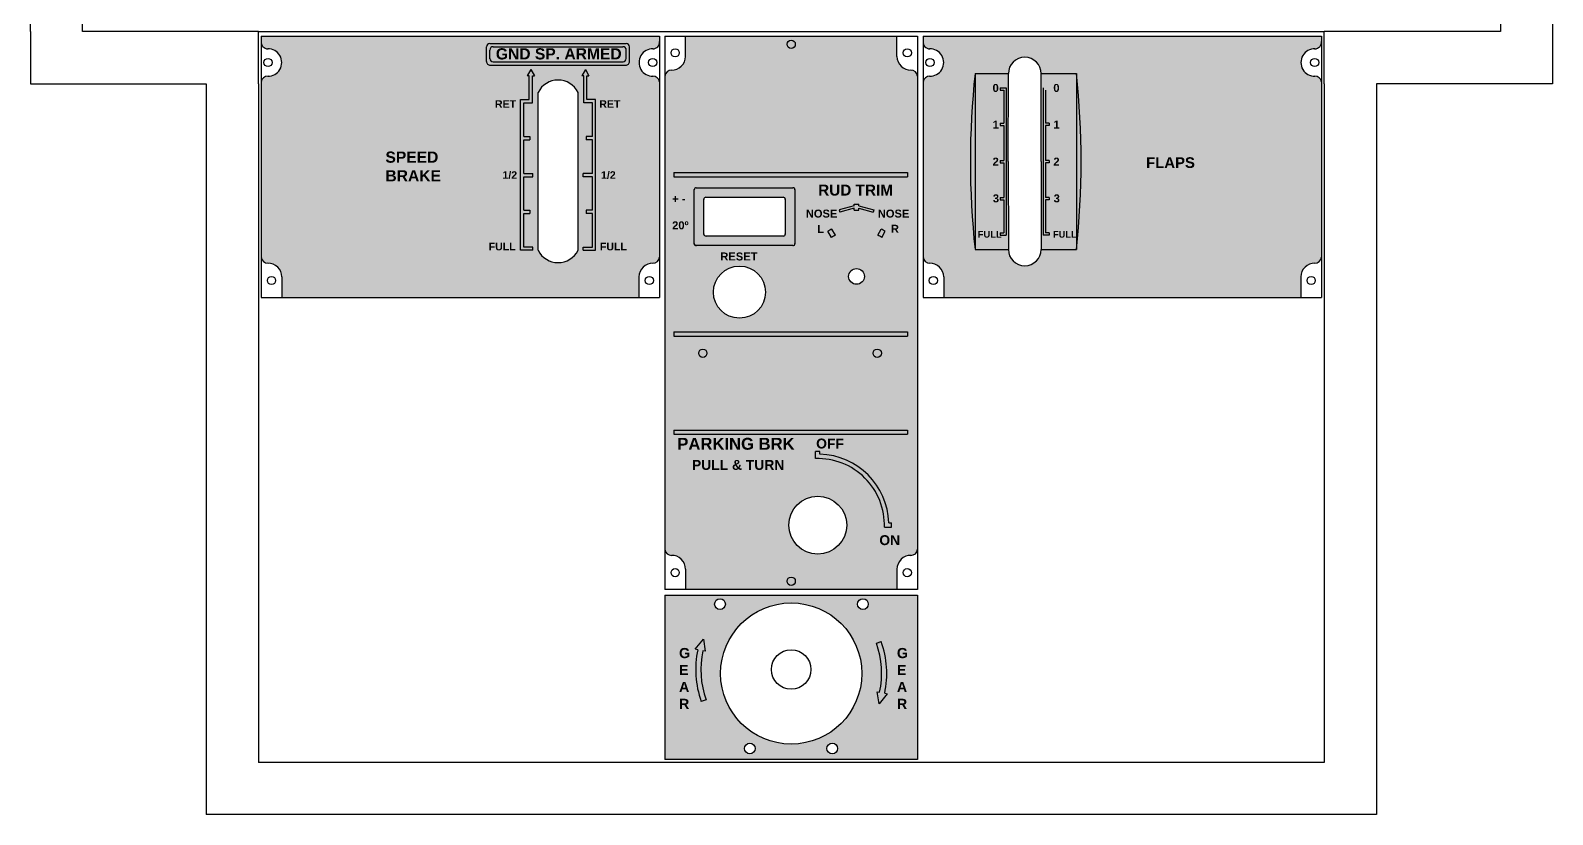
# Model space of a CAD drawing. Header units: millimetres. Extents: x 1492 to 7903, y -55 to 3601.
# Drawn here: x 2244 to 2798, y -55 to 231 of the extents above; entities that cross this region are included whole.
import ezdxf

# ---------------------------------------------------------------- set-up
doc = ezdxf.new("R2010")
doc.units = ezdxf.units.MM
doc.styles.get("Standard").update_dxf_attribs({"font": 'sanss___.ttf'})

msp = doc.modelspace()

# ---------------------------------------------------------------- hatches: boundary and pattern name
at = {"true_color": 0x6d7c87}
h = msp.add_hatch(color=8, dxfattribs=at)
h.dxf.hatch_style = 1
h.paths.add_polyline_path([(2473.024583431266, 211.7612379729375, 0.3827015764642629), (2470.651928522424, 213.9479125260173, -1.02580177607573), (2470.651928522418, 223.9446686454315, 0.3827015764787841), (2473.024583431266, 226.1313431986389), (2473.024583431266, 228.5905353167516), (2328.024612811601, 228.5905353167515), (2328.024612811601, 226.1027232351378, 0.3795199938679287), (2330.396278152101, 223.9446433359001, -1.025903357477042), (2330.397267720456, 213.9479125260192, 0.3827015764814481), (2328.024612811601, 211.7612379727939), (2328.024612811601, 148.1049166099154, 0.3890021089618393), (2330.398700056359, 145.8622156290594, -0.422437191917084), (2335.538658636565, 140.8641748533327), (2335.538658636565, 133.4495261813547), (2465.510537606303, 133.4495261813547), (2465.510537606303, 140.8641748533327, -0.4224371919165535), (2470.6504961865, 145.8622156290593, 0.3890021089628691), (2473.024583431266, 148.1049166099154)])
h.paths.add_polyline_path([(2410.08309281957, 219.3246448350945), (2410.08309281957, 224.7097114108779, -0.4141582241774056), (2411.24816986429, 225.8818016780585), (2460.868558754962, 225.8818016780585, -0.4142689027371567), (2462.040870497945, 224.7165044827474), (2462.040870497945, 219.3246448350945, -0.4936644317698223), (2460.717071563219, 218.0012893937103), (2411.406891754295, 218.0012893937103, -0.4936644317698227)], flags=16)
h.paths.add_polyline_path([(2411.251787213417, 220.3386824532861), (2411.251787213417, 223.4765969945586, -0.4485868977110093), (2412.48829816567, 224.7131079468139), (2459.635665151843, 224.7131079468138, -0.4485868977115234), (2460.872176104098, 223.4765969945586), (2460.872176104098, 220.3386824532861, -0.4142135623730934), (2459.703476775767, 219.1699831249551), (2412.420486541748, 219.1699831249551, -0.4142135623730965)], flags=0)
h.paths.add_polyline_path([(2422.431701452994, 205.4536164070607), (2425.561725147363, 205.4536164070607), (2425.561725147363, 214.0801936193507), (2424.845894159852, 214.0801936193507), (2426.145602256508, 216.4035973081075), (2427.445310353165, 214.0801936193507), (2426.729479365654, 214.0801936193507), (2426.729479365654, 204.2858621887706), (2423.599455671284, 204.2858621887706), (2423.599455671284, 191.9784224513498), (2425.848055378036, 191.9784224513498), (2425.848055378036, 190.8106682330597), (2423.599455671284, 190.8106682330597), (2423.599455671284, 178.5286299224134), (2426.919388629725, 178.5286299224134), (2426.919388629725, 177.3608757041233), (2423.599455671284, 177.3608757041231), (2423.599455671284, 165.1535843706927), (2425.848055378036, 165.1535843706927), (2425.848055378036, 163.9858301524024), (2423.599455671284, 163.9858301524024), (2423.599455671284, 151.7438250945953), (2426.919388629725, 151.7438250945953), (2426.919388629725, 150.576070876305), (2422.431701452994, 150.576070876305)], flags=16)
h.paths.add_polyline_path([(2428.808676848927, 208.0717138986504), (2428.808794453896, 208.0717138986504, -0.6180205740176604), (2443.347077077276, 208.0717138986504), (2443.347194682245, 208.0717138986504), (2443.347194682245, 150.576070876305), (2443.347077077276, 150.576070876305, -0.6180205740176496), (2428.808794453896, 150.576070876305), (2428.808676848927, 150.576070876305)], flags=16)
h.paths.add_polyline_path([(2444.710561178007, 214.0801936193507), (2446.010269274663, 216.4035973081075), (2447.309977371319, 214.0801936193507), (2446.594146383808, 214.0801936193507), (2446.594146383808, 205.4536164070607), (2449.724170078178, 205.4536164070607), (2449.724170078178, 150.576070876305), (2445.236482901446, 150.576070876305), (2445.236482901446, 151.7438250945953), (2448.556415859887, 151.7438250945953), (2448.556415859887, 163.9858301524024), (2446.307816153136, 163.9858301524024), (2446.307816153136, 165.1535843706927), (2448.556415859887, 165.1535843706927), (2448.556415859887, 177.3608757041231), (2445.236482901446, 177.3608757041233), (2445.236482901446, 178.5286299224134), (2448.556415859887, 178.5286299224134), (2448.556415859887, 190.8106682330597), (2446.307816153136, 190.8106682330597), (2446.307816153136, 191.9784224513498), (2448.556415859887, 191.9784224513498), (2448.556415859887, 204.2858621887706), (2445.426392165518, 204.2858621887706), (2445.426392165518, 214.0801936193507)], flags=16)
h = msp.add_hatch(color=8, dxfattribs=at)
h.dxf.hatch_style = 1
h.paths.add_polyline_path([(2566.913051523923, 213.9351448881908, 0.3890021089618284), (2564.538964279166, 216.1778458690469, -0.4224371919170901), (2559.39900569896, 221.1758866447735), (2559.39900569896, 228.5905353167515), (2482.427056554925, 228.5905353167516), (2482.427056554925, 221.1758866447735, -0.4224371919169173), (2477.287097974722, 216.1778458690468, 0.389002108962159), (2474.913010729962, 213.9351448881908), (2474.913010729962, 41.75860130601593, 0.3890021089618271), (2477.287097974719, 39.51590032515986, -0.4224371919170904), (2482.427056554925, 34.51785954943323), (2482.427056554925, 27.10321087745524), (2559.39900569896, 27.10321087745524), (2559.39900569896, 34.51785954943323, -0.4224371919169596), (2564.538964279164, 39.51590032515992, 0.3890021089620752), (2566.913051523923, 41.75860130601588)])
h.paths.add_polyline_path([(2478.259211059271, 119.34090686523), (2478.259211059271, 120.8957431793506), (2563.224065732945, 120.8957431793506), (2563.224065732945, 119.34090686523)], flags=16)
h.paths.add_polyline_path([(2563.224065732945, 85.14092857543164), (2563.224065732945, 83.58609226131102), (2478.259211059271, 83.58609226131102), (2478.259211059271, 85.14092857543164)], flags=16)
h.paths.add_polyline_path([(2492.608306929833, 135.3504845408519, -1), (2511.552556727949, 135.3504845408519, -1)], flags=16)
h.paths.add_polyline_path([(2529.795393972649, 77.32666532320903, -0.01487690774518663), (2531.390406677494, 77.32666532320906), (2531.390406677495, 76.36361990909454, -0.3962485543075251), (2556.427418477143, 51.32669723641493), (2557.39046399329, 51.32669723641493, -0.01487862406650689), (2557.39046399329, 49.7315005993546), (2554.831595777378, 49.7315005993546, 0.433615299921331), (2529.795393972649, 74.76779739625258)], flags=16)
h.paths.add_polyline_path([(2486.438178908638, 152.2758526935585, -0.5162467574236884), (2485.628421384165, 153.0856102180314), (2485.628421384165, 172.6506299307966, -0.414213562374201), (2486.306798893379, 173.3572663127779), (2521.515780691044, 173.3572663127779, -0.4666986249460896), (2522.269322286554, 172.6037247172674), (2522.269322286554, 153.0536108736853, -0.4879281304751052), (2521.491564106427, 152.2758526935585)], flags=16)
h.paths.add_polyline_path([(2541.820280045672, 141.0725834913345, -1), (2547.565490350679, 141.0725834913345, -1)], flags=16)
h.paths.add_polyline_path([(2541.127218979366, 50.52909891788477, -1), (2520.058581670778, 50.52909891788477, -1)], flags=16)
h.paths.add_polyline_path([(2489.922103171815, 155.7693425443179, -0.5077538890454583), (2489.121911234924, 156.5695344812023), (2489.121911234924, 169.1169707063404, -0.414213562367884), (2489.760119370427, 169.8637764620186), (2517.944715896823, 169.8637764620186, -0.5352803957510144), (2518.775832435795, 169.0326599230476), (2518.775832435795, 156.5454432464086, -0.4864690355281867), (2517.999731733703, 155.7693425443179)], flags=0)
h.paths.add_polyline_path([(2535.530431914026, 155.2633796008051), (2534.242924932197, 157.4934071084317, -0.02157605021709886), (2535.697014927694, 158.3329263587581), (2536.984521909523, 156.1028988511312, 0.02486542902998204)], flags=16)
h.paths.add_polyline_path([(2538.639838519554, 164.4844308038216), (2538.4229280681, 165.2848122724906), (2543.853365947849, 166.7565089298971), (2543.853365947849, 167.3754396514973), (2545.532404448501, 167.3754396514973), (2545.532404448501, 166.7565089298971), (2550.962842328251, 165.2848122724906), (2550.745931876797, 164.4844308038216), (2545.532404448501, 165.897342811918), (2545.532404448501, 165.235501258368), (2543.853365947849, 165.235501258368), (2543.853365947849, 165.897342811918)], flags=16)
h.paths.add_polyline_path([(2552.401248486827, 156.1028988511314), (2553.688755468656, 158.3329263587585, -0.02157605021709811), (2555.142845464154, 157.4934071084322), (2553.855338482324, 155.2633796008053, 0.02486542902998303)], flags=16)
h.paths.add_polyline_path([(2478.259211059271, 177.3701604759533), (2478.259211059271, 178.9249967900739), (2563.224065732945, 178.9249967900739), (2563.224065732945, 177.3701604759533)], flags=16)
h.paths.add_polyline_path([(2522.269322286554, 172.6037247172674), (2522.269322286554, 172.7257940170952, 0.414213562372805), (2521.515780691044, 173.3572663127779), (2486.306798893381, 173.3572663127779, 0.4142135623748652), (2485.628421384165, 172.6506299307966), (2485.628421384165, 153.0856102180314), (2485.628421384165, 152.8511090602786, 0.3190465141692069), (2486.203677750885, 152.2758526935585), (2521.662066575488, 152.2758526935585, 0.4142135623730469), (2522.269322286554, 153.0536108736853)], flags=0)
h.paths.add_polyline_path([(2522.269322286554, 172.7257940170952, 0.3636066510074556), (2521.63784999087, 173.3572663127779), (2486.306798893381, 173.3572663127779, 0.4142135623749342), (2485.628421384165, 172.6506299307966), (2485.628421384165, 153.0856102180314), (2485.628421384165, 152.8511090602786, 0.3190465141691796), (2486.203677750885, 152.2758526935585), (2521.662066575488, 152.2758526935585, 0.3441509432054117), (2522.269322286554, 152.8831084046247)], flags=0)
h.paths.add_polyline_path([(2517.999731733703, 155.7693425443179), (2489.922103171815, 155.7693425443179, -0.5077538890454583), (2489.121911234924, 156.5695344812023), (2489.121911234924, 169.1169707063404, -0.4608299858803183), (2489.868716990615, 169.8637764620186), (2517.944715896823, 169.8637764620186, -0.5352803957510144), (2518.775832435795, 169.0326599230476), (2518.775832435795, 156.5454432464086, -0.4864690355281877)], flags=0)
h = msp.add_hatch(color=8, dxfattribs=at)
h.dxf.hatch_style = 1
h.paths.add_polyline_path([(2713.90016673884, 211.7609299357907, 0.3827382783327009), (2711.52748244966, 213.9479125260173, -1.025801776075415), (2711.527482449657, 223.9446686454316, 0.3827382783470107), (2713.90016673884, 226.131651235787), (2713.90016673884, 228.5905353167516), (2568.90016673884, 228.5905353167516), (2568.90016673884, 226.1027232351379, 0.3795199938679086), (2571.271832079339, 223.9446433359003, -1.025903357477093), (2571.272821647696, 213.9479125260193, 0.3827015764816427), (2568.90016673884, 211.7612379727931), (2568.90016673884, 148.1049166099208, 0.3890021089626319), (2571.274253983599, 145.8622156290594, -0.4224371919170057), (2576.414212563804, 140.8641748533328), (2576.414212563804, 133.4495261813547), (2706.386091533542, 133.4495261813547), (2706.386091533542, 140.8641748533328, -0.4224371919168621), (2711.526050113744, 145.8622156290594, 0.4309292626101033), (2713.90016673884, 148.4515540542575)])
h.paths.add_polyline_path([(2611.86850419389, 150.919175053616), (2611.86850419389, 182.9065085785172), (2611.86850419389, 214.8914689233968, 1), (2599.946340505432, 214.8914689233966), (2599.877050875744, 182.9065085785176), (2599.946406335737, 150.8911601407462, 0.9976529300433408)], flags=16)
h.paths.add_polyline_path([(2624.691784163284, 150.9191750536504), (2624.691784163284, 214.8914689233934, -0.05396805965452951)], flags=16)
h.paths.add_polyline_path([(2599.156819120132, 156.0940333153422), (2596.989490750668, 156.0940333153422), (2596.989490750668, 156.9417504974072), (2598.309101938067, 156.9417504974072), (2598.309101938067, 168.9527398977293), (2596.989490750668, 168.9527398977293), (2596.989490750667, 169.8004570797941), (2598.309101938067, 169.8004570797941), (2598.309101938067, 182.4826499874849), (2596.989490750667, 182.4826499874848), (2596.989490750667, 183.3303671695496), (2598.309101938067, 183.3303671695496), (2598.309101938067, 196.0123535454102), (2596.989490750667, 196.0123535454104), (2596.989490750667, 196.860070727475), (2598.309101938067, 196.860070727475), (2598.309101938067, 208.8828005596597), (2596.99624416614, 208.8828005596597), (2596.989490750667, 209.7160412838095), (2599.156819120132, 209.7160412838095)], flags=16)
h.paths.add_polyline_path([(2587.833046898066, 214.8914689233968), (2587.833046898066, 150.9191750536418, -0.05396805965453967)], flags=16)
h.paths.add_polyline_path([(2624.691784163284, 214.891468923393), (2624.691784163284, 150.9191750536501, 0.05396805965452942)], flags=16)
h.paths.add_polyline_path([(2587.833046898066, 214.8914689234016, 0.05396805965454331), (2587.833046898066, 150.9191750536424)], flags=16)
at = {"true_color": 0xfeffff}
h = msp.add_hatch(color=7, dxfattribs=at)
h.dxf.hatch_style = 1
h.paths.add_polyline_path([(2462.040870497945, 224.7165044827498, 0.414268902736406), (2460.868558754962, 225.8818016780585), (2411.24816986429, 225.8818016780585, 0.4141582241771269), (2410.08309281957, 224.709711410879), (2410.08309281957, 219.3246448350945, 0.4936644317698186), (2411.406891754295, 218.0012893937103), (2460.717071563219, 218.0012893937103, 0.4936644317698223), (2462.040870497945, 219.3246448350945)])
h.paths.add_polyline_path([(2411.251787213417, 223.4765969945586, -0.4485868977110354), (2412.48829816567, 224.7131079468139), (2459.635665151843, 224.7131079468138, -0.4485868977115234), (2460.872176104098, 223.4765969945586), (2460.872176104098, 220.3386824532861, -0.4142135623730948), (2459.703476775767, 219.1699831249551), (2412.420486541748, 219.1699831249551, -0.414213562373096), (2411.251787213417, 220.3386824532861)], flags=16)
at = {"true_color": 0x6d7c87}
h = msp.add_hatch(color=8, dxfattribs=at)
h.dxf.hatch_style = 1
h.paths.add_polyline_path([(2460.872176104098, 223.4765969945586, 0.4485868977115235), (2459.635665151843, 224.7131079468138), (2412.48829816567, 224.7131079468139, 0.4485868977110251), (2411.251787213417, 223.4765969945586), (2411.251787213417, 220.3489176292215, -9.504222297404845e-06), (2411.251832032839, 220.348917630317, 0.41678101341344), (2412.420486541748, 219.1699831249551), (2459.703476775767, 219.1699831249551, 0.4142135623730947), (2460.872176104098, 220.3386824532861)])
at = {"true_color": 0xfeffff}
h = msp.add_hatch(color=7, dxfattribs=at)
h.dxf.hatch_style = 1
h.paths.add_polyline_path([(2426.729479365654, 214.0801936193507), (2427.445310353165, 214.0801936193507), (2426.145602256508, 216.4035973081075), (2424.845894159852, 214.0801936193507), (2425.561725147363, 214.0801936193507), (2425.561725147363, 205.4536164070607), (2422.431701452994, 205.4536164070607), (2422.431701452994, 150.576070876305), (2426.919388629725, 150.576070876305), (2426.919388629725, 151.7438250945953), (2423.599455671284, 151.7438250945953), (2423.599455671284, 163.9858301524024), (2425.848055378036, 163.9858301524024), (2425.848055378036, 165.1535843706927), (2423.599455671284, 165.1535843706927), (2423.599455671284, 177.3608757041231), (2426.919388629725, 177.3608757041233), (2426.919388629725, 178.5286299224134), (2423.599455671284, 178.5286299224134), (2423.599455671284, 190.8106682330597), (2425.848055378036, 190.8106682330597), (2425.848055378036, 191.9784224513498), (2423.599455671284, 191.9784224513498), (2423.599455671284, 204.2858621887706), (2426.729479365654, 204.2858621887706)])
h.paths.add_polyline_path([(2449.724170078178, 205.4536164070607), (2446.594146383808, 205.4536164070607), (2446.594146383808, 214.0801936193507), (2447.309977371319, 214.0801936193507), (2446.010269274663, 216.4035973081075), (2444.710561178007, 214.0801936193507), (2445.426392165518, 214.0801936193507), (2445.426392165518, 204.2858621887706), (2448.556415859887, 204.2858621887706), (2448.556415859887, 191.9784224513498), (2446.307816153136, 191.9784224513498), (2446.307816153136, 190.8106682330597), (2448.556415859887, 190.8106682330597), (2448.556415859887, 178.5286299224134), (2445.236482901446, 178.5286299224134), (2445.236482901446, 177.3608757041233), (2448.556415859887, 177.3608757041231), (2448.556415859887, 165.1535843706927), (2446.307816153136, 165.1535843706927), (2446.307816153136, 163.9858301524024), (2448.556415859887, 163.9858301524024), (2448.556415859887, 151.7438250945953), (2445.236482901446, 151.7438250945953), (2445.236482901446, 150.576070876305), (2449.724170078178, 150.576070876305)])
at = {"true_color": 0xffffff}
for points in [[(2596.989490750667, 209.7160412838095), (2596.99624416614, 208.8828005596597), (2598.309101938067, 208.8828005596597), (2598.309101938067, 196.860070727475), (2596.989490750667, 196.860070727475), (2596.989490750667, 196.0123535454104), (2598.309101938067, 196.0123535454102), (2598.309101938067, 183.3303671695496), (2596.989490750667, 183.3303671695497), (2596.989490750667, 182.4826499874848), (2598.309101938067, 182.4826499874849), (2598.309101938067, 169.8004570797941), (2596.989490750667, 169.8004570797942), (2596.989490750667, 168.9527398977293), (2598.309101938067, 168.9527398977293), (2598.309101938067, 156.9417504974072), (2596.989490750668, 156.941750497407), (2596.989490750668, 156.0940333153422), (2599.156819120132, 156.0940333153421), (2599.156819120132, 209.7160412838095)], [(2614.825353948655, 209.7160412838095), (2614.818600533182, 208.8828005596597), (2613.505742761255, 208.8828005596597), (2613.505742761255, 196.860070727475), (2614.825353948655, 196.860070727475), (2614.825353948655, 196.0123535454104), (2613.505742761255, 196.0123535454102), (2613.505742761255, 183.3303671695496), (2614.825353948655, 183.3303671695497), (2614.825353948655, 182.4826499874848), (2613.505742761255, 182.4826499874849), (2613.505742761255, 169.8004570797941), (2614.825353948655, 169.8004570797942), (2614.825353948655, 168.9527398977293), (2613.505742761255, 168.9527398977293), (2613.505742761255, 156.9417504974072), (2614.825353948654, 156.941750497407), (2614.825353948654, 156.0940333153422), (2612.65802557919, 156.0940333153421), (2612.65802557919, 209.7160412838095)]]:
    msp.add_hatch(color=7, dxfattribs=at).paths.add_polyline_path(points)
h = msp.add_hatch(color=7, dxfattribs=at)
h.dxf.hatch_style = 1
h.paths.add_polyline_path([(2563.224065732945, 178.9249967900739), (2478.259211059271, 178.9249967900739), (2478.259211059271, 177.3701604759533), (2563.224065732945, 177.3701604759533)])
at = {"true_color": 0x6d7c87}
h = msp.add_hatch(color=8, dxfattribs=at)
h.dxf.hatch_style = 1
h.paths.add_polyline_path([(2522.269322286554, 172.7257940170951, 0.4142135623727706), (2521.515780691044, 173.3572663127779), (2486.306798893379, 173.3572663127779, 0.4142135623742877), (2485.628421384165, 172.6506299307966), (2485.628421384165, 152.8511090602786, 0.3190465141691546), (2486.203677750885, 152.2758526935585), (2521.662066575488, 152.2758526935585, 0.3441509432054159), (2522.269322286554, 152.8831084046247)])
h.paths.add_polyline_path([(2489.121911234924, 156.5695344812023), (2489.121911234924, 169.1169707063404, -0.46082998588032), (2489.868716990615, 169.8637764620186), (2517.944715896823, 169.8637764620186, -0.5352803957510114), (2518.775832435795, 169.0326599230476), (2518.775832435795, 156.5454432464086, -0.4864690355282001), (2517.999731733703, 155.7693425443179), (2489.922103171815, 155.7693425443179, -0.5077538890454677)], flags=16)
at = {"true_color": 0xffffff}
h = msp.add_hatch(color=7, dxfattribs=at)
h.dxf.hatch_style = 1
h.paths.add_polyline_path([(2535.697014927694, 158.3329263587581, 0.02157605021709889), (2534.242924932197, 157.4934071084317), (2535.530431914026, 155.2633796008049, -0.02486542902998207), (2536.984521909523, 156.1028988511312)])
h.paths.add_polyline_path([(2545.532404448501, 166.7565089298971), (2545.532404448501, 167.3754396514973), (2543.853365947849, 167.3754396514973), (2543.853365947849, 166.7565089298971), (2538.4229280681, 165.2848122724906), (2538.639838519554, 164.4844308038216), (2543.853365947849, 165.897342811918), (2543.853365947849, 165.235501258368), (2545.532404448501, 165.235501258368), (2545.532404448501, 165.897342811918), (2550.745931876797, 164.4844308038216), (2550.962842328251, 165.2848122724906)])
h.paths.add_polyline_path([(2555.142845464154, 157.4934071084322, 0.02157605021709814), (2553.688755468656, 158.3329263587585), (2552.401248486827, 156.1028988511316, -0.02486542902998294), (2553.855338482324, 155.2633796008053)])
h = msp.add_hatch(color=7, dxfattribs=at)
h.dxf.hatch_style = 1
h.paths.add_polyline_path([(2563.224065732945, 120.8957431793506), (2478.259211059271, 120.8957431793506), (2478.259211059271, 119.34090686523), (2563.224065732945, 119.34090686523)])
h.paths.add_polyline_path([(2563.224065732945, 85.14092857543164), (2478.259211059271, 85.14092857543164), (2478.259211059271, 83.58609226131102), (2563.224065732945, 83.58609226131102)])
h = msp.add_hatch(color=7, dxfattribs=at)
edge = h.paths.add_edge_path()
edge.add_line((2489.912901589227, -13.01518867564107), (2488.144218189262, -13.64187062522944))
edge.add_arc((2520.9155404313, -2.030297794482522), 34.76763128392941, 168.0329952175464, 199.5103132451751, ccw=False)
edge.add_line((2486.903508177383, 5.178713722621865), (2485.985685631159, 5.373250563495844))
edge.add_line((2485.985685631159, 5.373250563495844), (2488.946824724992, 9.0345468609828))
edge.add_line((2488.946824724992, 9.0345468609828), (2489.656975816052, 4.595103199999812))
edge.add_line((2489.656975816052, 4.595103199999812), (2488.739153269829, 4.789640040873792))
edge.add_arc((2520.9155404313, -2.030297794482522), 32.89120616278747, 168.0329952175463, 199.5103132451752)
edge = h.paths.add_edge_path()
edge.add_line((2551.918179273373, 7.504593086676095), (2553.686862673339, 8.131275036264583))
edge.add_arc((2520.9155404313, -3.480297794482453), 34.76763128392941, -11.967004782453728, 19.51031324517521, ccw=False)
edge.add_line((2554.927572685217, -10.68930931158684), (2555.84539523144, -10.88384615246082))
edge.add_line((2555.84539523144, -10.88384615246082), (2552.884256137608, -14.54514244994766))
edge.add_line((2552.884256137608, -14.54514244994766), (2552.174105046547, -10.10569878896467))
edge.add_line((2552.174105046547, -10.10569878896467), (2553.091927592771, -10.30023562983877))
edge.add_arc((2520.9155404313, -3.480297794482453), 32.89120616278747, 348.0329952175463, 379.5103132451751)
edge = h.paths.add_edge_path()
edge.add_arc((2530.592900325072, 50.52909891788477), 26.80943083375547, 358.259621614263, 361.740378385737)
edge.add_arc((2530.592900325072, 50.52909891788477), 26.80943083375547, 88.25982234821336, 91.74017765178662)
edge.add_line((2556.427418477143, 51.32669723641493), (2557.39046399329, 51.32669723641493))
edge.add_arc((2530.592900325072, 50.52909891788477), 25.84682748863799, 1.768351392183232, 88.23185257018616)
edge.add_line((2554.831595777378, 49.7315005993546), (2557.39046399329, 49.7315005993546))
edge.add_line((2529.795393972649, 74.76779739625249), (2529.795393972649, 77.326665323209))
edge.add_line((2531.390406677495, 76.3636199090945), (2531.390406677494, 77.326665323209))
edge.add_arc((2530.592900325072, 50.52909891788477), 24.25181478379266, 358.1153055934097, 451.8844770157866)
h = msp.add_hatch(color=7, dxfattribs=at)
edge = h.paths.add_edge_path()
edge.add_arc((2530.592900325072, 50.52909891788477), 26.80943083375547, 358.2951610666569, 361.7048389333431)
edge.add_line((2557.39046399329, 51.32669723641493), (2556.427418477143, 51.32669723641493))
edge.add_arc((2530.592900325072, 50.52909891788477), 25.84682748863799, 1.768351392183232, 88.23185257018616)
edge.add_line((2531.390406677495, 76.3636199090945), (2531.390406677494, 77.326665323209))
edge.add_arc((2530.592900325072, 50.52909891788477), 26.80943083375547, 88.29535769907157, 91.70464230093232)
edge.add_line((2529.795393972649, 77.326665323209), (2529.795393972649, 74.76779739625249))
edge.add_arc((2530.592900325072, 50.52909891788477), 24.25181478379266, -1.884694406590313, 91.88447701578662, ccw=False)
edge.add_line((2554.831595777378, 49.7315005993546), (2557.39046399329, 49.7315005993546))
at = {"true_color": 0x6d7c87}
h = msp.add_hatch(color=8, dxfattribs=at)
h.dxf.hatch_style = 1
h.paths.add_polyline_path([(2566.904461993451, 25.06288897517106), (2474.904451949933, 25.06288897517106), (2474.904451949932, -34.84237257456084), (2566.904461993451, -34.84237257456084)])
h.paths.add_polyline_path([(2488.946824724992, 9.0345468609828), (2489.656975816052, 4.595103199999813), (2488.739153269829, 4.789640040873884, 0.1382158991380456), (2489.912901589226, -13.01518867564122), (2488.144218189261, -13.6418706252296, -0.1382158991380458), (2486.903508177382, 5.178713722621955), (2485.985685631159, 5.373250563495845)], flags=16)
h.paths.add_polyline_path([(2546.607637905817, -3.480297794482453, -1), (2495.223442956782, -3.480297794482453, -1)], flags=16)
h.paths.add_polyline_path([(2493.057507492545, 21.77555415715824, -1), (2496.973608548656, 21.77555415715824, -1)], flags=16)
h.paths.add_polyline_path([(2528.109723398784, -2.030297794482522, -1), (2513.721357463815, -2.030297794482522, -1)], flags=0)
h.paths.add_polyline_path([(2507.825327179423, -30.79055383806258, -1), (2503.909226123312, -30.79055383806258, -1)], flags=16)
h.paths.add_polyline_path([(2545.055288462194, 21.77555415715824, -1), (2548.971389518305, 21.77555415715824, -1)], flags=16)
h.paths.add_polyline_path([(2537.818259238534, -30.79055383806258, -1), (2533.902158182423, -30.79055383806258, -1)], flags=16)
h.paths.add_polyline_path([(2551.918179273373, 7.504593086676138), (2553.686862673338, 8.131275036264437, -0.1382158991380429), (2554.927572685217, -10.68930931158675), (2555.84539523144, -10.88384615246082), (2552.884256137608, -14.54514244994767), (2552.174105046547, -10.10569878896467), (2553.09192759277, -10.30023562983867, 0.1382158991380429)], flags=16)

# ---------------------------------------------------------------- linework, layer by layer
at = {"color": 18, "true_color": 0x000000}
for p, q in [((2244.058784059862, 230.2193822245867), (2244.161900914016, 741.8096475991115)), ((2263.05878444582, 230.219382224587), (2263.161901137465, 741.8088413534964)), ((2778.983562695995, 741.8088413534972), (2778.983562695995, 230.2193822245869)), ((2797.983562695995, 741.8088413534972), (2797.983562695995, 230.219382224587)), ((2244.058784059862, 230.2193822245867), (2244.058784059862, 211.219382224587)), ((2327.024612811601, 230.219382224587), (2263.05878444582, 230.2193822245868)), ((2327.024612811601, 211.2193822245871), (2327.024612811601, 230.2193822245868)), ((2327.024612811601, 230.2193822245868), (2714.90016673884, 230.2193822245866)), ((2328.024612811601, 228.5905353167515), (2328.024612811601, 133.4495261813547)), ((2328.024612811601, 228.5905353167515), (2473.024583431266, 228.5905353167516)), ((2473.024583431266, 228.5905353167515), (2473.024583431266, 133.4495261813547)), ((2474.913010729962, 228.5905353167515), (2474.913010729962, 27.10321087745524)), ((2474.913010729962, 228.5905353167516), (2566.913051523923, 228.5905353167515)), ((2482.427056554925, 221.1758866447736), (2482.427056554925, 228.5905353167516)), ((2559.39900569896, 221.1758866447736), (2559.39900569896, 228.5905353167516)), ((2566.913051523923, 228.5905353167515), (2566.913051523923, 27.10321087745524)), ((2568.90016673884, 228.5905353167516), (2713.90016673884, 228.5905353167516)), ((2568.90016673884, 228.5905353167516), (2568.90016673884, 133.4495261813547)), ((2713.90016673884, 228.5905353167516), (2713.90016673884, 133.4495261813547)), ((2778.983562695995, 230.219382224587), (2714.90016673884, 230.2193822245866)), ((2714.90016673884, 211.2193822245866), (2714.90016673884, 230.2193822245866)), ((2797.983562695995, 230.219382224587), (2797.983562695994, 211.219382224587)), ((2244.058784059862, 211.219382224587), (2308.024612811601, 211.219382224587)), ((2308.024612811601, 211.219382224587), (2308.024612811601, -35.84237257456073)), ((2327.024612811601, 211.2193822245871), (2327.024612811601, -35.84237257456073)), ((2587.833046898066, 214.8914689233968), (2599.946340505432, 214.8914689233968)), ((2587.833046898066, 214.8914689233968), (2587.833046898066, 150.9191750536463)), ((2599.877050875744, 182.9065085785172), (2599.946340505432, 214.8914689233968)), ((2611.86850419389, 182.9065085785172), (2611.86850419389, 214.8914689233968)), ((2611.86850419389, 214.8914689233968), (2624.691784163284, 214.8914689233968)), ((2624.691784163284, 214.8914689233968), (2624.691784163284, 150.9191750536462)), ((2714.90016673884, 211.2193822245866), (2714.90016673884, -35.84237257456084)), ((2733.90016673884, 211.2193822245867), (2733.90016673884, -35.84237257456083)), ((2797.983562695994, 211.219382224587), (2733.90016673884, 211.2193822245867)), ((2428.808676848927, 150.576070876305), (2428.808676848927, 208.0717138986504)), ((2428.808676848927, 208.0717138986504), (2428.808794453896, 208.0717138986504)), ((2443.347077077276, 208.0717138986504), (2443.347194682245, 208.0717138986504)), ((2443.347194682245, 150.576070876305), (2443.347194682245, 208.0717138986504)), ((2599.877050875744, 182.9065085785172), (2599.946340505432, 150.9215482336376)), ((2611.86850419389, 182.9065085785172), (2611.86850419389, 150.9215482336376)), ((2543.853365947849, 166.7565089298971), (2538.4229280681, 165.2848122724906)), ((2543.853365947849, 167.3754396514973), (2545.532404448501, 167.3754396514973)), ((2543.853365947849, 166.7565089298971), (2543.853365947849, 167.3754396514973)), ((2545.532404448501, 166.7565089298971), (2545.532404448501, 167.3754396514973)), ((2545.532404448501, 166.7565089298971), (2550.962842328251, 165.2848122724906)), ((2538.4229280681, 165.2848122724906), (2538.639838519554, 164.4844308038216)), ((2543.853365947849, 165.897342811918), (2538.639838519554, 164.4844308038216)), ((2543.853365947849, 165.235501258368), (2543.853365947849, 165.897342811918)), ((2543.853365947849, 165.235501258368), (2545.532404448501, 165.235501258368)), ((2545.532404448501, 165.235501258368), (2545.532404448501, 165.897342811918)), ((2545.532404448501, 165.897342811918), (2550.745931876797, 164.4844308038216)), ((2550.962842328251, 165.2848122724906), (2550.745931876797, 164.4844308038216)), ((2535.530431914026, 155.2633796008051), (2534.242924932197, 157.4934071084322)), ((2536.984521909523, 156.1028988511314), (2535.697014927694, 158.3329263587585)), ((2552.401248486827, 156.1028988511314), (2553.688755468656, 158.3329263587584)), ((2553.855338482324, 155.2633796008051), (2555.142845464154, 157.4934071084322)), ((2428.808676848927, 150.576070876305), (2428.808794453896, 150.576070876305)), ((2443.347077077276, 150.576070876305), (2443.347194682245, 150.576070876305)), ((2587.833046898066, 150.9191750536463), (2599.946340977828, 150.9191750536463)), ((2611.868503721494, 150.9191750536463), (2624.691784163284, 150.9191750536462)), ((2335.538658636565, 140.8641748533327), (2335.538658636565, 133.4495261813547)), ((2465.510537606303, 140.8641748533327), (2465.510537606303, 133.4495261813547)), ((2576.414212563804, 140.8641748533327), (2576.414212563804, 133.4495261813547)), ((2706.386091533542, 140.8641748533327), (2706.386091533542, 133.4495261813547)), ((2328.024612811601, 133.4495261813547), (2473.024583431266, 133.4495261813547)), ((2568.90016673884, 133.4495261813547), (2713.90016673884, 133.4495261813547)), ((2478.259211059271, 120.8957431793506), (2563.224065732945, 120.8957431793506)), ((2478.259211059271, 120.8957431793506), (2478.259211059271, 119.34090686523)), ((2478.259211059271, 119.34090686523), (2563.224065732945, 119.34090686523)), ((2563.224065732945, 120.8957431793506), (2563.224065732945, 119.34090686523)), ((2478.259211059271, 85.14092857543164), (2563.224065732945, 85.14092857543164)), ((2478.259211059271, 85.14092857543164), (2478.259211059271, 83.58609226131102)), ((2478.259211059271, 83.58609226131102), (2563.224065732945, 83.58609226131102)), ((2563.224065732945, 85.14092857543164), (2563.224065732945, 83.58609226131102)), ((2482.427056554925, 34.51785954943318), (2482.427056554925, 27.10321087745518)), ((2559.39900569896, 34.51785954943318), (2559.39900569896, 27.10321087745518)), ((2474.904451949933, 25.06288897517106), (2566.904461993451, 25.06288897517106)), ((2474.904451949933, 25.06288897517106), (2474.904451949932, -34.84237257456084)), ((2566.915498677724, 27.10321087745524), (2474.913010729962, 27.10321087745524)), ((2566.904461993451, 25.06288897517106), (2566.904461993451, -34.84237257456084)), ((2485.985685631159, 5.373250563495844), (2488.946824724992, 9.0345468609828)), ((2488.946824724992, 9.0345468609828), (2488.946824724992, 9.0345468609828)), ((2488.946824724992, 9.0345468609828), (2489.656975816052, 4.595103199999812)), ((2551.918179273373, 7.504593086676095), (2553.686862673339, 8.131275036264583)), ((2552.884256137608, 7.584546860982755), (2552.884256137608, 7.584546860982755)), ((2486.903508177383, 5.178713722621865), (2485.985685631159, 5.373250563495844)), ((2489.656975816052, 4.595103199999812), (2488.739153269829, 4.789640040873792)), ((2552.174105046547, -10.10569878896467), (2553.091927592771, -10.30023562983877)), ((2552.884256137608, -14.54514244994766), (2552.174105046547, -10.10569878896467)), ((2555.84539523144, -10.88384615246082), (2552.884256137608, -14.54514244994766)), ((2554.927572685217, -10.68930931158684), (2555.84539523144, -10.88384615246082)), ((2489.912901589227, -13.01518867564107), (2488.144218189262, -13.64187062522944)), ((2308.024612811601, -35.84237257456072), (2308.024612811601, -54.84237257456071)), ((2714.90016673884, -35.84237257456083), (2327.024612811602, -35.84237257456072)), ((2566.904461993451, -34.84237257456084), (2474.904451949932, -34.84237257456084)), ((2733.90016673884, -35.84237257456084), (2733.90016673884, -54.84237257456084)), ((2733.90016673884, -54.84237257456084), (2308.024612811601, -54.84237257456072))]:
    msp.add_line(p, q, dxfattribs=at)
at = {"color": 7, "true_color": 0xffffff}
for p, q in [((2410.08309281957, 219.3246448350953), (2410.08309281957, 224.7097114107787)), ((2411.251787213417, 220.3386824532861), (2411.251787213417, 223.4765969945644)), ((2411.255404562539, 225.8818016780585), (2460.868558754965, 225.8818016780585)), ((2412.48829816567, 224.7131079468139), (2459.635665151843, 224.7131079468138)), ((2460.872176104098, 220.3386824532861), (2460.872176104098, 223.4765969945644)), ((2462.040870497945, 219.3246448350953), (2462.040870497945, 224.7097114107787)), ((2411.406891754295, 218.0012893937103), (2460.717071563219, 218.0012893937103)), ((2412.420486541748, 219.1699831249549), (2459.703476775767, 219.1699831249551)), ((2596.989490750667, 209.7160412838095), (2599.156819120132, 209.7160412838095)), ((2596.989490750667, 209.7160412838095), (2596.99624416614, 208.8828005596597)), ((2596.99624416614, 208.8828005596597), (2598.309101938067, 208.8828005596597)), ((2598.309101938067, 208.8828005596597), (2598.309101938067, 196.860070727475)), ((2599.156819120132, 209.7160412838095), (2599.156819120132, 156.0940333153421)), ((2612.65802557919, 209.7160412838095), (2612.65802557919, 156.0940333153421)), ((2613.505742761255, 208.8828005596597), (2613.505742761255, 196.860070727475)), ((2596.989490750667, 196.860070727475), (2598.309101938067, 196.860070727475)), ((2596.989490750667, 196.860070727475), (2596.989490750667, 196.0123535454102)), ((2596.989490750667, 196.0123535454104), (2598.309101938067, 196.0123535454102)), ((2598.309101938067, 196.0123535454102), (2598.309101938067, 183.3303671695496)), ((2614.825353948655, 196.860070727475), (2613.505742761255, 196.860070727475)), ((2614.825353948655, 196.0123535454104), (2613.505742761255, 196.0123535454102)), ((2613.505742761255, 196.0123535454102), (2613.505742761255, 183.3303671695496)), ((2614.825353948655, 196.860070727475), (2614.825353948655, 196.0123535454102)), ((2596.989490750667, 183.3303671695496), (2598.309101938067, 183.3303671695496)), ((2596.989490750667, 183.3303671695497), (2596.989490750667, 182.4826499874848)), ((2614.825353948655, 183.3303671695496), (2613.505742761255, 183.3303671695496)), ((2614.825353948655, 183.3303671695497), (2614.825353948655, 182.4826499874848)), ((2596.989490750667, 182.4826499874848), (2598.309101938067, 182.4826499874849)), ((2598.309101938067, 182.4826499874849), (2598.309101938067, 169.8004570797941)), ((2614.825353948655, 182.4826499874848), (2613.505742761255, 182.4826499874849)), ((2613.505742761255, 182.4826499874849), (2613.505742761255, 169.8004570797941)), ((2596.989490750666, 169.8004570797941), (2598.309101938067, 169.8004570797941)), ((2596.989490750667, 169.8004570797942), (2596.989490750668, 168.9527398977293)), ((2596.989490750667, 168.9527398977293), (2598.309101938067, 168.9527398977293)), ((2598.309101938067, 168.9527398977293), (2598.309101938067, 156.9417504974072)), ((2614.825353948656, 169.8004570797941), (2613.505742761255, 169.8004570797941)), ((2614.825353948655, 168.9527398977293), (2613.505742761255, 168.9527398977293)), ((2613.505742761255, 168.9527398977293), (2613.505742761255, 156.9417504974072)), ((2614.825353948655, 169.8004570797942), (2614.825353948654, 168.9527398977293)), ((2596.989490750668, 156.9417504974072), (2598.309101938067, 156.9417504974072)), ((2596.989490750668, 156.941750497407), (2596.989490750668, 156.0940333153422)), ((2596.989490750668, 156.0940333153422), (2599.156819120132, 156.0940333153422)), ((2614.825353948654, 156.0940333153422), (2612.65802557919, 156.0940333153422)), ((2614.825353948654, 156.9417504974072), (2613.505742761255, 156.9417504974072)), ((2614.825353948654, 156.941750497407), (2614.825353948654, 156.0940333153422)), ((2529.795393972649, 74.76779739625249), (2529.795393972649, 77.326665323209)), ((2531.390406677495, 76.3636199090945), (2531.390406677494, 77.326665323209)), ((2556.427418477143, 51.32669723641493), (2557.39046399329, 51.32669723641493)), ((2554.831595777378, 49.7315005993546), (2557.39046399329, 49.7315005993546))]:
    msp.add_line(p, q, dxfattribs=at)
at = {"color": 7, "true_color": 0xfeffff}
for p, q in [((2426.145602256508, 216.4035973081075), (2424.845894159852, 214.0801936193507)), ((2426.145602256508, 216.4035973081075), (2427.445310353165, 214.0801936193507)), ((2446.010269274663, 216.4035973081075), (2444.710561178007, 214.0801936193507)), ((2446.010269274663, 216.4035973081075), (2447.309977371319, 214.0801936193507)), ((2425.561725147363, 214.0801936193507), (2424.845894159852, 214.0801936193507)), ((2425.561725147363, 205.4536164070607), (2425.561725147363, 214.0801936193507)), ((2426.729479365654, 204.2858621887706), (2426.729479365654, 214.0801936193507)), ((2426.729479365654, 214.0801936193507), (2427.445310353165, 214.0801936193507)), ((2445.426392165518, 214.0801936193507), (2444.710561178007, 214.0801936193507)), ((2445.426392165518, 204.2858621887706), (2445.426392165518, 214.0801936193507)), ((2446.594146383808, 205.4536164070607), (2446.594146383808, 214.0801936193507)), ((2446.594146383808, 214.0801936193507), (2447.309977371319, 214.0801936193507)), ((2422.431701452994, 150.576070876305), (2422.431701452994, 205.4536164070607)), ((2422.431701452994, 205.4536164070607), (2425.561725147363, 205.4536164070607)), ((2449.724170078177, 205.4536164070607), (2446.594146383808, 205.4536164070607)), ((2449.724170078178, 150.576070876305), (2449.724170078178, 205.4536164070607)), ((2423.599455671284, 204.2858621887706), (2426.729479365654, 204.2858621887706)), ((2423.599455671284, 191.9784224513498), (2423.599455671284, 204.2858621887706)), ((2448.556415859887, 204.2858621887706), (2445.426392165518, 204.2858621887706)), ((2448.556415859887, 191.9784224513498), (2448.556415859887, 204.2858621887706)), ((2423.599455671284, 191.9784224513498), (2425.848055378036, 191.9784224513498)), ((2423.599455671284, 190.8106682330597), (2425.848055378036, 190.8106682330597)), ((2423.599455671284, 178.5286299224135), (2423.599455671284, 190.8106682330597)), ((2425.848055378036, 191.9784224513498), (2425.848055378036, 190.8106682330596)), ((2448.556415859887, 191.9784224513498), (2446.307816153136, 191.9784224513498)), ((2446.307816153136, 191.9784224513498), (2446.307816153136, 190.8106682330596)), ((2448.556415859887, 190.8106682330597), (2446.307816153136, 190.8106682330597)), ((2448.556415859887, 178.5286299224135), (2448.556415859887, 190.8106682330597)), ((2423.599455671284, 178.5286299224134), (2426.919388629725, 178.5286299224134)), ((2423.599455671284, 177.3608757041231), (2426.919388629725, 177.3608757041233)), ((2423.599455671284, 165.1535843706927), (2423.599455671284, 177.3608757041233)), ((2426.919388629725, 177.3608757041231), (2426.919388629725, 178.5286299224134)), ((2448.556415859887, 178.5286299224134), (2445.236482901446, 178.5286299224134)), ((2445.236482901446, 177.3608757041231), (2445.236482901446, 178.5286299224134)), ((2448.556415859887, 177.3608757041231), (2445.236482901446, 177.3608757041233)), ((2448.556415859887, 165.1535843706927), (2448.556415859887, 177.3608757041233)), ((2478.259211059271, 178.9249967900739), (2563.224065732945, 178.9249967900739)), ((2478.259211059271, 178.9249967900739), (2478.259211059271, 177.3701604759533)), ((2478.259211059271, 177.3701604759533), (2563.224065732945, 177.3701604759533)), ((2563.224065732945, 178.9249967900739), (2563.224065732945, 177.3701604759533)), ((2423.599455671284, 165.1535843706927), (2425.848055378036, 165.1535843706927)), ((2423.599455671284, 151.7438250945953), (2423.599455671284, 163.9858301524024)), ((2423.599455671284, 163.9858301524024), (2425.848055378036, 163.9858301524024)), ((2425.848055378036, 165.1535843706927), (2425.848055378036, 163.9858301524024)), ((2448.556415859887, 165.1535843706927), (2446.307816153136, 165.1535843706927)), ((2446.307816153136, 165.1535843706927), (2446.307816153136, 163.9858301524024)), ((2448.556415859887, 163.9858301524024), (2446.307816153136, 163.9858301524024)), ((2448.556415859887, 151.7438250945953), (2448.556415859887, 163.9858301524024)), ((2426.919388629725, 150.576070876305), (2422.431701452994, 150.576070876305)), ((2426.919388629725, 151.7438250945953), (2423.599455671284, 151.7438250945953)), ((2426.919388629725, 150.576070876305), (2426.919388629725, 151.7438250945952)), ((2445.236482901447, 151.7438250945953), (2448.556415859887, 151.7438250945953)), ((2445.236482901446, 150.576070876305), (2445.236482901446, 151.7438250945952)), ((2445.236482901447, 150.576070876305), (2449.724170078178, 150.576070876305))]:
    msp.add_line(p, q, dxfattribs=at)
at = {"color": 18, "true_color": 0x000000}
for points in [[(2485.628421384165, 152.8511090602788), (2485.628421384165, 172.678888803566)], [(2486.306798893376, 173.3572663127779), (2521.637849990871, 173.3572663127779)], [(2522.269322286554, 172.725794017095), (2522.269322286554, 152.8831084046249)], [(2489.121911234924, 156.3541644986208), (2489.121911234924, 169.225568326515)], [(2489.760119370428, 169.8637764620186), (2518.221935083572, 169.8637764620186)], [(2518.775832435795, 169.3098791097962), (2518.775832435795, 156.3782557334204)], [(2518.166919246692, 155.7693425443179), (2489.706733189227, 155.7693425443179)], [(2521.662066575487, 152.2758526935585), (2486.203677750885, 152.2758526935585)]]:
    msp.add_lwpolyline(points, dxfattribs=at)
for centre, radius in [((2478.674970212874, 222.4639469538399), 1.5), ((2520.913031126942, 225.5905353167515), 1.5), ((2563.151092041011, 222.4639469538399), 1.5), ((2330.524612811601, 218.9462905857263), 1.5), ((2470.524583431274, 218.9462905857243), 1.5), ((2571.40016673884, 218.9462905857264), 1.5), ((2711.400137358513, 218.9462905857244), 1.5), ((2502.080431828891, 135.3504845408519), 9.472124899058333), ((2331.786572294514, 139.5761145442663), 1.5), ((2469.262623948354, 139.5761145442663), 1.5), ((2544.692885198176, 141.0725834913345), 2.872605152503288), ((2572.662126221753, 139.5761145442664), 1.5), ((2710.138177875593, 139.5761145442664), 1.5), ((2488.761151358921, 113.1081932729443), 1.5), ((2552.219220530255, 113.1081928133094), 1.5), ((2530.592900325072, 50.52909891788477), 10.53431865429404), ((2478.674970212874, 33.22979924036684), 1.5), ((2563.151092041011, 33.22979924036684), 1.5), ((2520.914254703843, 30.10321087745524), 1.5), ((2495.0155580206, 21.77555415715824), 1.958050528055431), ((2520.9155404313, -3.480297794482453), 25.69209747451781), ((2547.013338990249, 21.77555415715824), 1.958050528055431), ((2520.9155404313, -2.030297794482522), 7.194182967484096), ((2505.867276651367, -30.79055383806258), 1.958050528055431), ((2535.860208710478, -30.79055383806258), 1.958050528055431)]:
    msp.add_circle(centre, radius, dxfattribs=at)
for centre, radius, start, end in [((2330.427271981117, 226.3609392577044), 2.416494692558771, 174.5479879583645, 272.2397040119052), ((2330.524612811601, 218.9462905857263), 5, 268.540574937032, 91.45942506296798), ((2470.524583431274, 218.9462905857243), 5, 88.54057493707782, 271.4594250630138), ((2470.619020659517, 226.3609392577024), 2.416494692558771, 267.7602959881405, 5.452012041681298), ((2571.302825908355, 226.3609392577045), 2.416494692558771, 174.5479879583645, 272.2397040119052), ((2571.40016673884, 218.9462905857264), 5, 268.540574937032, 91.45942506296798), ((2711.400137358513, 218.9462905857244), 5, 88.54057493707782, 271.4594250630138), ((2711.494574586756, 226.3609392577025), 2.416494692558771, 267.7602959881405, 5.452012041681298), ((2477.323267223242, 213.7616218759895), 2.416494692558771, 87.53836805618714, 175.8821757997799), ((2477.427056554925, 221.1758866447736), 5, 268.5405749370778, 0), ((2564.39900569896, 221.1758866447736), 5, 180, 271.4594250629222), ((2564.502795030643, 213.7616218759895), 2.416494692558771, 4.117824200220118, 92.46163194381286), ((2605.907422349661, 214.8914689233968), 5.961081844228961, 0, 179.9999999997407), ((2330.430175583353, 211.5316419137482), 2.416494692558771, 87.76029598809475, 172.3610567191907), ((2436.077935765586, 204.4369668363036), 8.127225948412999, 26.564309615106, 153.4356903848904), ((2470.619020659529, 211.5316419137463), 2.416494692558771, 7.63894328085506, 92.239704011951), ((2571.305729510591, 211.5316419137483), 2.416494692558771, 87.76029598809475, 172.3610567191907), ((2883.313242406149, 182.9053219885216), 297.2064257939836, 173.8217094513739, 186.178290548626), ((2329.2115886552, 182.9053219885216), 297.2064257939836, 353.821709451374, 6.178290548626051), ((2711.494574586768, 211.5316419137464), 2.416494692558771, 7.63894328085506, 92.239704011951), ((2486.320928329761, 172.6647593671812), 0.6926510742590255, 88.83113842150719, 181.1688615784928), ((2521.576815340957, 172.6647593671812), 0.6951914111881202, 354.9632058414069, 95.03679415859304), ((2489.814418180521, 169.1712695164219), 0.6946324427185704, 85.51666529493895, 184.4833347050576), ((2518.083325490198, 169.1712695164219), 0.7062425143497304, 348.6814596411851, 101.3185403588116), ((2489.814418180521, 156.4618494899145), 0.7008294564653698, 171.1612803349012, 278.8387196651021), ((2518.083325490198, 156.4618494899145), 0.697534075027476, 263.1170260625721, 6.882973937424562), ((2544.692885198176, 141.0725834913345), 19.46394404596242, 117.527950321473, 122.472049678527), ((2544.692885198176, 141.0725834913345), 16.89169157913986, 117.1512187487307, 122.8487812512692), ((2544.692885198176, 141.0725834913345), 16.89169157913986, 57.15121874873073, 62.84878125126951), ((2544.692885198176, 141.0725834913345), 19.46394404596242, 57.52795032147304, 62.47204967852698), ((2436.077935765586, 154.210817938652), 8.127225948412999, 206.5643096151096, 333.435690384894), ((2486.320928329761, 152.9683596391551), 0.7023628463596797, 170.3902035098596, 279.6097964901437), ((2521.576815340957, 152.9683596391551), 0.6977346506291309, 262.9818999660103, 7.01810003399306), ((2605.907422349661, 150.9191750535856), 5.961081844228961, 180.0000000002593, 0), ((2330.434869304882, 148.2784396221168), 2.416494692558771, 184.1178242002201, 272.4616319438128), ((2330.538658636565, 140.8641748533327), 5, 7.016477563892661e-15, 91.45942506292216), ((2470.510537606303, 140.8641748533327), 5, 88.54057493707782, 180), ((2470.614326937986, 148.2784396221168), 2.416494692558771, 267.5383680561871, 355.8821757997799), ((2571.310423232121, 148.2784396221168), 2.416494692558771, 184.1178242002201, 272.4616319438128), ((2571.414212563804, 140.8641748533327), 5, 7.016477563892661e-15, 91.45942506292216), ((2711.386091533542, 140.8641748533327), 5, 88.54057493707782, 180), ((2711.489880865225, 148.2784396221168), 2.416494692558771, 267.5383680561871, 355.8821757997799), ((2477.323267223242, 41.93212431821729), 2.416494692558771, 184.1178242002201, 272.4616319438128), ((2477.427056554925, 34.51785954943318), 5, 0, 91.45942506292216), ((2564.39900569896, 34.51785954943318), 5, 88.54057493707785, 180), ((2564.502795030643, 41.93212431821729), 2.416494692558771, 267.5383680561871, 355.8821757997798)]:
    msp.add_arc(centre, radius, start, end, dxfattribs=at)
at = {"color": 7, "true_color": 0xffffff}
for centre, radius, start, end in [((2411.251787213417, 224.7131079468138), 1.168699329453658, 89.82265826092826, 180.1665162733049), ((2412.420486541748, 223.5444086184829), 1.170664997503731, 86.67924133526272, 183.3207586648506), ((2459.703476775767, 223.5444086184829), 1.170664997503731, 356.6792413351494, 93.3207586647373), ((2460.872176104098, 224.7131079468138), 1.168699329453658, 359.8334837266951, 90.17734173907175), ((2411.251838439194, 219.1699831249549), 1.178934505379489, 172.4617694699072, 277.5574287276027), ((2412.420486541748, 220.338682453286), 1.168699328330892, 179.4982114485099, 270), ((2411.251838439194, 219.1699831249549), 1.178934505379489, 90.00031134647712, 90.00248955377783), ((2459.703476775767, 220.338682453286), 1.168699328330892, 270, 0.5017885514901645), ((2460.87212487832, 219.1699831249549), 1.178934505379489, 262.4425712723973, 7.538230530092789), ((2530.592900325072, 50.52909891788477), 26.80943083375547, 88.29535769907157, 91.70464230093232), ((2530.592900325072, 50.52909891788477), 24.25181478379266, 358.1153055934097, 91.88447701578657), ((2530.592900325072, 50.52909891788477), 25.84682748863799, 1.768351392183232, 88.23185257018616), ((2530.592900325072, 50.52909891788477), 26.80943083375547, 358.2951610666569, 1.704838933343061)]:
    msp.add_arc(centre, radius, start, end, dxfattribs=at)
at = {"color": 1}
for centre, radius, start, end in [((2520.9155404313, -3.480297794482453), 32.89120616278747, 348.0329952175463, 19.51031324517513), ((2520.9155404313, -3.480297794482453), 34.76763128392941, 348.0329952175463, 19.51031324517513), ((2520.9155404313, -2.030297794482522), 34.76763128392941, 168.0329952175463, 199.5103132451751), ((2520.9155404313, -2.030297794482522), 32.89120616278747, 168.0329952175463, 199.5103132451752)]:
    msp.add_arc(centre, radius, start, end, dxfattribs=at)

# ---------------------------------------------------------------- texts
at = {"color": 7, "true_color": 0xffffff, "attachment_point": 1}
for s, insert, char_height, width in [('{\\fSansSerif|b1|i0|c2|p2;GND SP. ARMED}', (2413.42943676843, 224.1381054910189), 4.069372986800499, 63.91154402369101), ('{\\fSansSerif|b1|i0|c2|p2;0}', (2594.183880327706, 211.1425295724048), 2.912330808643798, 3.35432026688486), ('{\\fSansSerif|b1|i0|c2|p2;0}', (2616.300159449701, 211.1425295724048), 2.912330808643798, 3.35432026688486), ('{\\fSansSerif|b1|i0|c2|p2;RET}', (2413.094981140412, 205.2001931667446), 2.746826766090337, 11.40716462227449), ('{\\fSansSerif|b1|i0|c2|p2;RET}', (2451.076509305145, 205.2001931667446), 2.746826766090337, 11.40716462227449), ('{\\fSansSerif|b1|i0|c2|p2;1}', (2594.235852713135, 197.7944019345739), 2.912330808643798, 3.246121050807167), ('{\\fSansSerif|b1|i0|c2|p2;1}', (2616.35213183513, 197.7944019345739), 2.912330808643798, 3.246121050807167), ('{\\fSansSerif|b1|i0|c2|p2;SPEED\\PBRAKE}', (2373.240776000438, 186.5346874715106), 4.069372986800499, 37.21502637023858), ('{\\fSansSerif|b1|i0|c2|p2;2}', (2594.190148405981, 184.3259391363267), 2.912330808643798, 3.895347326234615), ('{\\fSansSerif|b1|i0|c2|p2;2}', (2616.306427527976, 184.3259391363267), 2.912330808643798, 3.895347326234615), ('{\\fSansSerif|b1|i0|c2|p2;FLAPS}', (2650.056827874866, 184.4537109770079), 3.883107744858397, 3.319559031590387e-14), ('{\\fSansSerif|b1|i0|c2|p2;1/2}', (2415.843436270594, 179.3629305534471), 2.746826766090337, 11.40716462227449), ('{\\fSansSerif|b1|i0|c2|p2;1/2}', (2451.701441443725, 179.3629305534471), 2.746826766090337, 11.40716462227449), ('{\\fSansSerif|b1|i0|c2|p2;RUD TRIM}', (2530.721419063208, 174.4911390484053), 3.989747871014377, 30.70208778741462), ('{\\fSansSerif|b1|i0|c2|p2;+ -\\P\\P20º}', (2477.589381462113, 170.7925708678304), 2.901634815283183, 12.45193056456549), ('{\\fSansSerif|b1|i0|c2|p2;3}', (2594.298523169554, 170.9402109175467), 2.912330808643798, 3.895339534254701), ('{\\fSansSerif|b1|i0|c2|p2;3}', (2616.41480229155, 170.9402109175467), 2.912330808643798, 3.895339534254701), ('{\\fSansSerif|b1|i0|c2|p2;NOSE}', (2526.224761412365, 165.3989184814177), 2.901634815283183, 19.84000059036914), ('{\\fSansSerif|b1|i0|c2|p2;NOSE}', (2552.418964334291, 165.3989184814177), 2.901634815283183, 19.84000059036914), ('{\\fSansSerif|b1|i0|c2|p2;L}', (2530.361199089713, 159.7838736021183), 2.901634815283183, 9.610577212569812), ('{\\fSansSerif|b1|i0|c2|p2;R}', (2557.181070377657, 159.8726098183662), 2.901634815283183, 5.877116236615323), ('{\\fSansSerif|b1|i0|c2|p2;FULL}', (2588.820284715752, 157.6262777081612), 2.426942340536498, 3.895339534254701), ('{\\fSansSerif|b1|i0|c2|p2;FULL}', (2616.167300973461, 157.6262777081612), 2.426942340536498, 3.895339534254701), ('{\\fSansSerif|b1|i0|c2|p2;FULL}', (2410.836793445284, 153.3000917553408), 2.746826766090337, 11.40714143178491), ('{\\fSansSerif|b1|i0|c2|p2;FULL}', (2451.305863510098, 153.3000917553408), 2.746826766090337, 11.40714143178491), ('{\\fSansSerif|b1|i0|c2|p2;RESET}', (2495.122799592297, 149.7810462398591), 2.901634815283183, 19.84000059036914), ('{\\fSansSerif|b1|i0|c2|p2;PARKING BRK}', (2479.464688221108, 82.3082293804789), 4.332782839668197, 51.48183684874821), ('{\\fSansSerif|b1|i0|c2|p2;OFF}', (2529.990630311238, 82.03529469334444), 3.610652366390164, 18.8448612567582), ('{\\fSansSerif|b1|i0|c2|p2;PULL & TURN}', (2484.790390980234, 74.25667859745715), 3.610652366390164, 38.0993149179597), ('{\\fSansSerif|b1|i0|c2|p2;ON}', (2552.983032803774, 46.86318570309271), 3.610652366390164, 18.8448612567582), ('{\\fSansSerif|b1|i0|c2|p2;G\\PE\\PA\\PR}', (2480.094456144127, 5.809913415022436), 3.698624157758955, 9.495213612774727), ('{\\fSansSerif|b1|i0|c2|p2;G\\PE\\PA\\PR}', (2559.372239515194, 5.809913415022436), 3.698624157758955, 9.495213612774727)]:
    msp.add_mtext(s, dxfattribs=dict(at, insert=insert, char_height=char_height, width=width))

doc.saveas('drawing.dxf')
